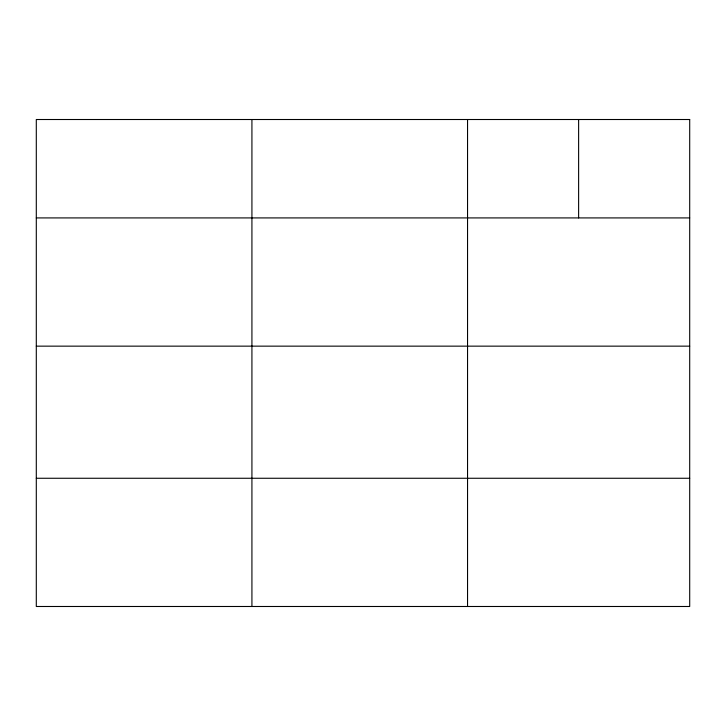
<?xml version="1.0" encoding="UTF-8"?>
<svg xmlns="http://www.w3.org/2000/svg" width="726" height="726" viewBox="0 0 726 726"><rect width="100%" height="100%" fill="white"/><g stroke="black" fill="none" stroke-linecap="round" stroke-linejoin="round"><path stroke-width="1.09" d="M36.3 217.918L689.7 217.918M36.3 346.148L689.7 346.148M36.3 478.262L689.7 478.262M578.622 119.509L578.622 217.918M467.544 119.509L467.544 606.491M251.922 119.509L251.922 606.491M689.7 119.509L36.3 119.509L36.3 606.491L689.7 606.491L689.7 119.509"/></g></svg>
